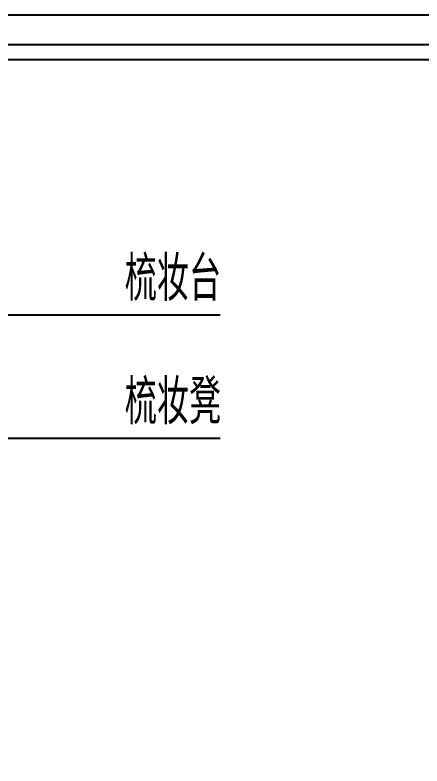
# Model space of a CAD drawing. Extents: x 23971 to 232415, y -48119 to 67869.
# Drawn here: x 187116 to 188225, y -13515 to -11467 of the extents above; entities that cross this region are included whole.
import ezdxf

# ---------------------------------------------------------------- set-up
doc = ezdxf.new("R2010")
doc.units = 0
doc.header["$LTSCALE"] = 1000
doc.header["$MEASUREMENT"] = 0
doc.layers.add('PUB_DIM', color=3, linetype='Continuous')
doc.layers.add('PUB_TEXT', color=7, linetype='Continuous')
doc.styles.add('_TCH_DIM', font='SIMPLEX', dxfattribs={"bigfont": 'GBCBIG'})
doc.styles.get("Standard").update_dxf_attribs({"font": 'gbenor.shx', "bigfont": 'gbcbig.shx'})
doc.dimstyles.new('ISO-25', dxfattribs={"dimtxt": 2.5, "dimasz": 2.5, "dimexe": 1.25, "dimexo": 0.625, "dimtad": 1, "dimtxsty": 'Standard', "dimcen": 2.5, "dimadec": 0, "dimazin": 0, "dimtfac": 1, "dimtmove": 0, "dimatfit": 3, "dimfxl": 1, "dimarcsym": 0})

# ---------------------------------------------------------------- blocks, each defined once
blk = doc.blocks.new('20kuang')
at = {"color": 251}
blk.add_line((-187899.8, 32554.2), (-193665.6, 32554.2), dxfattribs=at)
blk.add_line((-187940.5, 32513.5), (-193624.9, 32513.5))
blk.add_lwpolyline([(-193758.5, 28435.5), (-187818.5, 28435.5), (-187818.5, 32635.5), (-193758.5, 32635.5)], close=True)

msp = doc.modelspace()

# ---------------------------------------------------------------- block references
at = {"color": 146}
msp.add_blockref('20kuang', (377153, -44102.8), dxfattribs=at)

# ---------------------------------------------------------------- texts
at = {"layer": 'PUB_TEXT', "style": '_TCH_DIM'}
for s, p in [('梳妆台', (187415.4, -12246.7, 0)), ('梳妆凳', (187415.4, -12583.2, 0))]:
    msp.add_text(s, height=121.53, dxfattribs=at).set_placement(p)

# ---------------------------------------------------------------- leaders
at = {"layer": 'PUB_DIM'}
for points in [[(185986.1, -12284.5, 0), (187675.4, -12284.5, 0)], [(185986.1, -12621, 0), (187675.4, -12621, 0)]]:
    msp.add_leader(points, dimstyle='ISO-25', override={"dimscale": 0, "dimasz": 120, "dimtad": 0, "dimldrblk": 'DotSmall', "dimfxl": 100, "dimfxlon": 1, "dimarcsym": 1}, dxfattribs=at)

doc.saveas('drawing.dxf')
